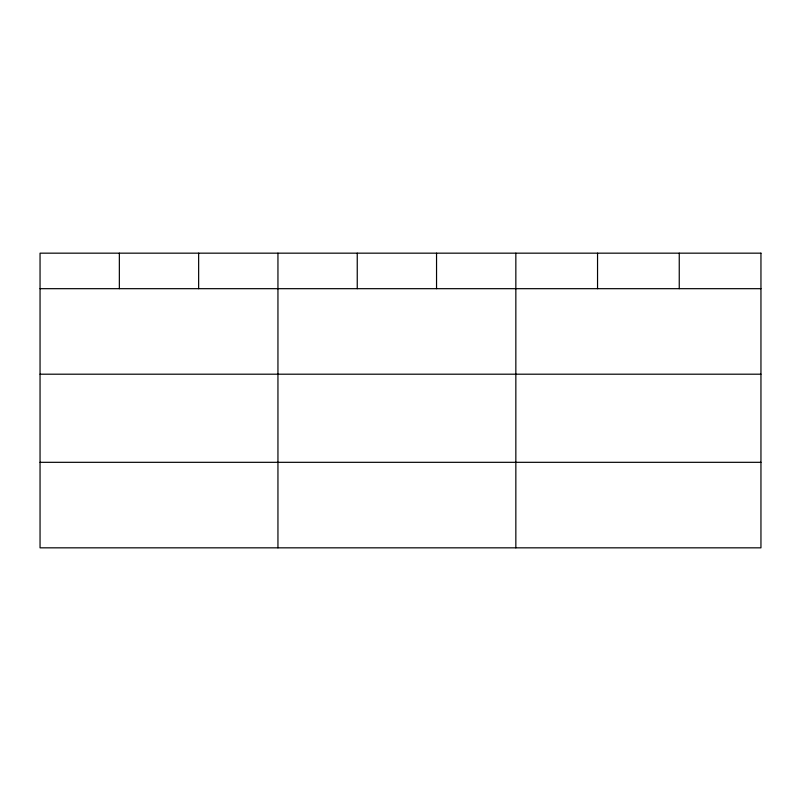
<?xml version="1.0" encoding="UTF-8"?>
<svg xmlns="http://www.w3.org/2000/svg" width="801" height="801" viewBox="0 0 801 801"><rect width="100%" height="100%" fill="white"/><g stroke="black" fill="none" stroke-linecap="round" stroke-linejoin="round"><path stroke-width="1.2" d="M40.05 288.68L760.95 288.68M40.05 374.197L760.95 374.197M40.05 462.317L760.95 462.317M679.248 253.166L679.248 288.68M597.546 253.166L597.546 288.68M515.844 253.166L515.844 547.834M436.545 253.166L436.545 288.68M357.246 253.166L357.246 288.68M277.947 253.166L277.947 547.834M198.648 253.166L198.648 288.68M119.349 253.166L119.349 288.68M760.95 253.166L40.05 253.166L40.05 547.834L760.95 547.834L760.95 253.166"/></g></svg>
